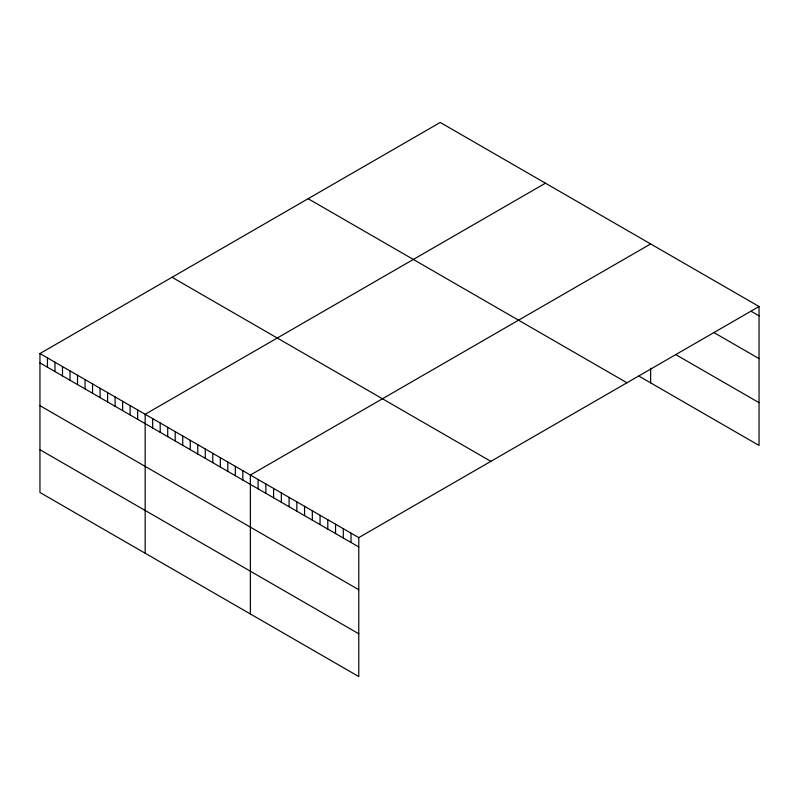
<?xml version="1.0" encoding="UTF-8"?>
<svg xmlns="http://www.w3.org/2000/svg" width="799" height="799" viewBox="0 0 799 799"><rect width="100%" height="100%" fill="white"/><g stroke="black" fill="none" stroke-linecap="round" stroke-linejoin="round"><path stroke-width="1.2" d="M39.95 353.548L358.771 537.617L358.771 676.553L39.95 492.484L39.95 353.548L440.229 122.447L759.05 306.516L759.05 445.452L638.84 376.059M545.437 183.191L145.158 414.281L145.158 553.228M650.646 243.935L250.377 475.025L250.377 613.972M358.771 537.617L759.05 306.516M751.31 311.39L759.05 315.855M713.557 332.364L759.05 358.621M675.814 354.636L759.05 402.686M308.134 198.711L626.955 382.781M172.045 277.283L490.866 461.353M39.95 362.886L358.771 546.955M39.95 405.652L358.771 589.722M39.95 449.717L358.771 633.787M650.646 368.209L650.646 382.871M351.031 533.143L351.031 542.481M343.29 528.668L343.29 538.017M335.55 524.204L335.55 533.542M327.8 519.73L327.8 529.068M320.059 515.265L320.059 524.603M312.319 510.791L312.319 520.129M304.579 506.326L304.579 515.665M296.829 501.852L296.829 511.19M289.088 497.377L289.088 506.726M281.348 492.913L281.348 502.251M273.598 488.439L273.598 497.777M265.857 483.974L265.857 493.313M258.117 479.5L258.117 488.838M242.856 470.691L242.856 480.029M235.345 466.356L235.345 475.695M227.825 462.012L227.825 471.35M220.314 457.677L220.314 467.016M212.794 453.333L212.794 462.671M205.283 448.998L205.283 458.336M197.772 444.653L197.772 454.002M190.252 440.319L190.252 449.657M182.741 435.984L182.741 445.323M175.221 431.64L175.221 440.978M167.71 427.305L167.71 436.644M160.19 422.961L160.19 432.299M152.679 418.626L152.679 427.964M137.648 409.947L137.648 419.285M130.127 405.612L130.127 414.951M122.617 401.268L122.617 410.606M115.106 396.933L115.106 406.272M107.585 392.589L107.585 401.927M100.075 388.254L100.075 397.592M92.554 383.91L92.554 393.258M85.044 379.575L85.044 388.913M77.523 375.24L77.523 384.579M70.012 370.896L70.012 380.234M62.492 366.561L62.492 375.9M54.981 362.217L54.981 371.565M47.461 357.882L47.461 367.22"/></g></svg>
